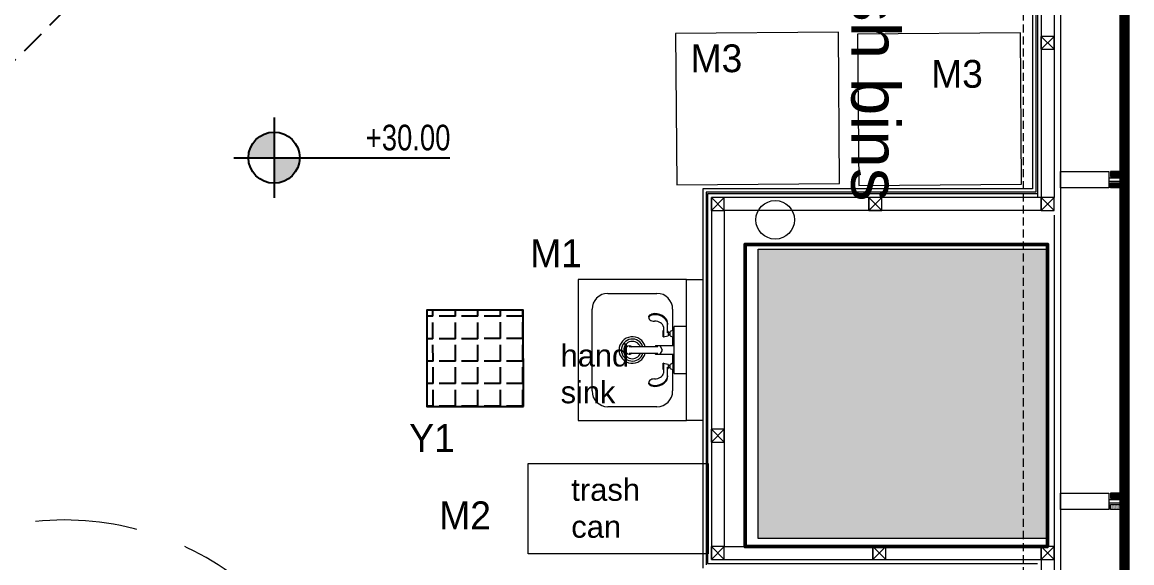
# Model space of a CAD drawing. Header units: millimetres. Extents: x 4459 to 18299, y -2909 to 3305.
# Drawn here: x 6933.7 to 7278.8, y 1468.9 to 1637 of the extents above; entities that cross this region are included whole.
import ezdxf
from ezdxf.enums import TextEntityAlignment as Align
from ezdxf.xclip import XClip

# ---------------------------------------------------------------- set-up
doc = ezdxf.new("R2010")
doc.units = ezdxf.units.MM
doc.header["$LTSCALE"] = 5
doc.header["$XCLIPFRAME"] = 0
for name, pattern in [('DASHED', [0.75, 0.5, -0.25]), ('DASHEDX2', [1.5, 1, -0.5]), ('HIDDEN', [9.525, 6.35, -3.175]), ('HIDDENX2', [0.75, 0.5, -0.25])]:
    doc.linetypes.add(name, pattern=pattern)
for name, color, linetype in [('002 Çizgi', 7, 'Continuous'), ('DY-49-Kot', 7, 'Continuous'), ('katman 1', 7, 'Continuous'), ('LP-DIMENSION_INT_100', 51, 'Continuous'), ('LP-RETAIL_LINE', 10, 'DASHEDX2'), ('Sktürk-002 Çizgi', 7, 'Continuous'), ('xref_4_vitrin_kaplama$0$2DCAM', 6, 'Continuous')]:
    doc.layers.add(name, color=color, linetype=linetype)
for name, color, linetype, lineweight in [('141125_RT1$0$LP-CONCRETE', 4, 'Continuous', 15), ('141125_RT1$0$LP-CONCRETE_HATCH', 251, 'Continuous', 9), ('141125_RT1$0$LP-SHOPFRONT', 230, 'Continuous', 9), ('2DGORUNUS3', 41, 'Continuous', 0), ('A-_WIND----_E-', 4, 'Continuous', 13), ('LP-AREA_POLYLINE', 7, 'Continuous', 5), ('no3_ahsap kesit on', 40, 'Continuous', 20), ('no3_ahşap gorunus on kalın', 34, 'Continuous', 20), ('no3_alçıpan kesit', 210, 'Continuous', 20), ('no3_duvar kaplama', 8, 'Continuous', 9), ('no3_duvar mevcut', 4, 'Continuous', 50), ('no3_kutuprofil kesit', 74, 'Continuous', 18), ('no3_mermer gorunus on', 31, 'Continuous', 15), ('no3_seramik ön', 123, 'Continuous', 18), ('no3_yazı tefriş', 152, 'Continuous', 15), ('no3_ölçü tefriş', 252, 'Continuous', 0), ('Q-SPCQ', 91, 'Continuous', 9)]:
    doc.layers.add(name, color=color, linetype=linetype, lineweight=lineweight)
doc.styles.add('M_1.1', font='stylu.ttf', dxfattribs={"width": 0.8, "height": 5})
doc.styles.get("Standard").update_dxf_attribs({"font": 'arial.ttf'})
doc.styles.add('TAKSİM', font='GOTHIC.TTF', dxfattribs={"height": 20})
pattern_1 = [(0, (0, 0), (0.9375, 1.875), [0, -1.875])]

# ---------------------------------------------------------------- blocks, each defined once
blk = doc.blocks.new('mgdlkgm')
at = {"layer": '141125_RT1$0$LP-CONCRETE_HATCH'}
blk.add_hatch(color=256, dxfattribs=at).paths.add_polyline_path([(62977.11, -7804.78), (62977.11, -7714.78), (63067.11, -7714.78), (63067.11, -7804.78)])
at = {"layer": '141125_RT1$0$LP-CONCRETE'}
blk.add_lwpolyline([(62977.11, -7804.78), (62977.11, -7714.78), (63067.11, -7714.78), (63067.11, -7804.78)], close=True, dxfattribs=at)
blk = doc.blocks.new('Mullion')
at = {"layer": 'A-_WIND----_E-', "lineweight": 0, "ltscale": 0.3}
h = blk.add_hatch(dxfattribs=at)
h.set_pattern_fill('DOTS', color=8, scale=30)
h.set_pattern_definition(pattern_1)
h.paths.add_polyline_path([(0, 25), (-30, 25), (-30, 10), (0, 10)])
h = blk.add_hatch(dxfattribs=at)
h.set_pattern_fill('DOTS', color=8, scale=30)
h.set_pattern_definition(pattern_1)
h.paths.add_polyline_path([(0, -25), (-30, -25), (-30, -10), (0, -10)])
at = {"layer": 'A-_WIND----_E-', "color": 8, "lineweight": 0, "ltscale": 0.3}
for points in [[(-185, 25), (-35, 25), (-35, -25), (-185, -25)], [(-35, -5), (0, -5), (0, 5), (-35, 5)], [(-30, 10), (0, 10), (0, 25), (-30, 25)], [(5, 25), (21, 25), (21, -25), (5, -25)], [(-30, -10), (0, -10), (0, -25), (-30, -25)]]:
    blk.add_lwpolyline(points, close=True, dxfattribs=at)
blk = doc.blocks.new('A$C25195F0E')
at = {"layer": 'LP-AREA_POLYLINE', "elevation": 0}
for points in [[(1241.29, 1481.77), (1740.61, 982.45), (1740.61, -260.52, 0.060132), (1740.61, -260.52), (1740.61, -260.52), (1740.61, -260.52), (1740.61, -260.52), (1740.61, -260.52), (1740.61, -260.52), (1740.61, -260.52), (1740.61, -260.52), (1740.61, -260.52, 0.142516), (363.91, -881.77), (-329.17, -187.72), (-378.67, -138.22)], [(1832.15, 631.33), (1832.15, -450.55, 0.036002), (1478.39, -517.79), (1520.47, -661.41), (1396.29, -697.8), (1431.3, -817.26), (1295.85, -880.41), (957.04, -1038.36), (957.04, -935.71), (837.04, -935.7), (837.04, -1055.7), (538.1, -1055.71), (364.23, -881.45), (364.23, -881.45, -0.142737), (1742.15, -260.52), (1742.15, 631.33)]]:
    blk.add_lwpolyline(points, format="xyb", close=True, dxfattribs=at)
blk = doc.blocks.new('KAPI1')
at = {"layer": 'no3_ahsap kesit on'}
for p, q in [((16945.47, -7443.85), (16945.47, -7445.35)), ((17033.07, -7443.85), (16945.47, -7443.85)), ((17033.07, -7443.85), (17033.07, -7448.35)), ((16945.47, -7445.35), (16946.67, -7445.35)), ((16946.67, -7445.35), (16946.67, -7448.35)), ((17034.27, -7445.35), (17033.07, -7445.35)), ((16946.67, -7448.35), (17031.87, -7448.35))]:
    blk.add_line(p, q, dxfattribs=at)
for points in [[(16951.47, -7443.35), (16951.47, -7439.45, -0.414214), (16952.07, -7438.85), (16960.21, -7438.85, -1), (16960.21, -7440.05), (16952.92, -7440.05, 0.414214), (16952.67, -7440.3), (16952.67, -7443.35)], [(16950.07, -7443.85), (16950.07, -7443.6, -0.414214), (16950.32, -7443.35), (16953.82, -7443.35, -0.414214), (16954.07, -7443.6), (16954.07, -7443.85)], [(16954.07, -7448.35), (16954.07, -7448.6, -0.414214), (16953.82, -7448.85), (16950.32, -7448.85, -0.414214), (16950.07, -7448.6), (16950.07, -7448.35)], [(16951.47, -7448.85), (16951.47, -7452.75, 0.414214), (16952.07, -7453.35), (16960.21, -7453.35, 1), (16960.21, -7452.15), (16952.92, -7452.15, -0.414214), (16952.67, -7451.9), (16952.67, -7448.85)]]:
    blk.add_lwpolyline(points, format="xyb", dxfattribs=at)
for points in [[(16938.37, -7443.85), (16938.37, -7445.35), (16944.37, -7445.35), (16944.37, -7443.85), (16938.37, -7443.85)], [(17041.37, -7443.85), (17041.37, -7445.35), (17035.37, -7445.35), (17035.37, -7443.85), (17041.37, -7443.85)], [(16938.37, -7464.25), (16938.37, -7462.75), (16944.37, -7462.75), (16944.37, -7464.25), (16938.37, -7464.25)], [(17041.37, -7464.25), (17041.37, -7462.75), (17035.37, -7462.75), (17035.37, -7464.25), (17041.37, -7464.25)]]:
    blk.add_lwpolyline(points, dxfattribs=at)
for points in [[(16943.37, -7445.35), (16943.37, -7462.75), (16947.87, -7462.75), (16947.87, -7448.35), (16946.47, -7448.35), (16946.47, -7445.35)], [(17036.37, -7445.35), (17036.37, -7462.75), (17031.87, -7462.75), (17031.87, -7448.35), (17033.27, -7448.35), (17033.27, -7445.35)]]:
    blk.add_lwpolyline(points, close=True, dxfattribs=at)
blk.add_circle((17034.68, -7444.85), 0.5, dxfattribs=at)
at = {"layer": 'no3_duvar kaplama', "linetype": 'HIDDEN'}
blk.add_line((17034.68, -7444.85), (17035.11, -7355.69), dxfattribs=at)
blk.add_arc((17034.71, -7444.93), 89.24, 89.7396, 180.2747, dxfattribs=at)
blk = doc.blocks.new('plan3')
at = {"layer": '141125_RT1$0$LP-SHOPFRONT'}
blk.add_line((27267.97, -6021.97), (27267.97, -7234.94), dxfattribs=at)
at = {"layer": '2DGORUNUS3', "linetype": 'HIDDENX2'}
blk.add_lwpolyline([(25764.4, -7970.13), (25764.4, -7930.1, -0.153565), (27237.97, -7209.02), (27237.97, -5980.3), (27603.18, -5980.3)], format="xyb", dxfattribs=at)
at = {"layer": 'A-_WIND----_E-', "color": 8, "lineweight": 0, "ltscale": 0.3, "elevation": 0}
blk.add_lwpolyline([(27249.47, -6021.04), (27249.47, -7218, 0.040135), (26824.33, -7316.16)], format="xyb", dxfattribs=at)
blk.add_lwpolyline([(27242.27, -6720.24), (27242.27, -6829.12)], dxfattribs=at)
at = {"layer": 'LP-RETAIL_LINE', "ltscale": 0.2, "const_width": 3}
blk.add_lwpolyline([(27359.51, -6343.09), (27359.51, -7424.97, 0.036002), (27005.75, -7492.21), (27047.83, -7635.83), (26923.65, -7672.22), (26958.66, -7791.68), (26823.22, -7854.83), (26484.4, -8012.79), (26484.4, -7910.13), (26364.4, -7910.13), (26364.4, -8030.13), (26065.46, -8030.13), (25891.59, -7855.87), (25891.59, -7855.87, -0.142737), (27269.51, -7234.94), (27269.51, -6343.09)], format="xyb", close=True, dxfattribs=at)
at = {"layer": 'no3_alçıpan kesit'}
for p, q in [((27242.27, -6720.24), (27242.27, -6829.12, 0)), ((27243.47, -6720.24), (27243.47, -6833.12, 0))]:
    blk.add_line(p, q, dxfattribs=at)
at = {"layer": 'no3_alçıpan kesit', "elevation": 0}
for points in [[(27242.27, -6827.92), (27139.7, -6827.92), (27139.7, -6942.84), (27242.27, -6942.84)], [(27243.47, -6829.12), (27140.9, -6829.12), (27140.9, -6941.64), (27243.47, -6941.64), (27243.47, -7115.35)]]:
    blk.add_lwpolyline(points, dxfattribs=at)
at = {"layer": 'no3_duvar mevcut'}
blk.add_lwpolyline([(27245.4, -6935.13), (27245.4, -6937.64), (27151.36, -6937.64), (27151.36, -6843.64), (27245.47, -6843.64), (27245.37, -6935.13)], dxfattribs=at)
at = {"layer": 'no3_kutuprofil kesit', "elevation": 0}
for points in [[(27247.47, -6778.97), (27243.47, -6778.97), (27243.47, -6782.97), (27247.47, -6782.97), (27247.47, -6778.97), (27243.47, -6782.97), (27243.47, -6778.97), (27247.47, -6782.97)], [(27144.9, -6829.12), (27140.9, -6829.12), (27140.9, -6833.12), (27144.9, -6833.12), (27144.9, -6829.12), (27140.9, -6833.12), (27140.9, -6829.12), (27144.9, -6833.12)], [(27144.9, -6901.13), (27140.9, -6901.13), (27140.9, -6905.13), (27144.9, -6905.13), (27144.9, -6901.13), (27140.9, -6905.13), (27140.9, -6901.13), (27144.9, -6905.13)], [(27144.9, -6937.64), (27140.9, -6937.64), (27140.9, -6941.64), (27144.9, -6941.64), (27144.9, -6937.64), (27140.9, -6941.64), (27140.9, -6937.64), (27144.9, -6941.64)], [(27195.1, -6937.64), (27191.1, -6937.64), (27191.1, -6941.64), (27195.1, -6941.64), (27195.1, -6937.64), (27191.1, -6941.64), (27191.1, -6937.64), (27195.1, -6941.64)], [(27247.47, -6937.64), (27243.47, -6937.64), (27243.47, -6941.64), (27247.47, -6941.64), (27247.47, -6937.64), (27243.47, -6941.64), (27243.47, -6937.64), (27247.47, -6941.64)]]:
    blk.add_lwpolyline(points, dxfattribs=at)
at = {"layer": 'no3_kutuprofil kesit'}
for points in [[(27193.89, -6829.12), (27189.89, -6829.12), (27189.89, -6833.12), (27193.89, -6833.12), (27193.89, -6829.12), (27189.89, -6833.12), (27189.89, -6829.12), (27193.89, -6833.12)], [(27247.47, -6829.12), (27243.47, -6829.12), (27243.47, -6833.12), (27247.47, -6833.12), (27247.47, -6829.12), (27243.47, -6833.12), (27243.47, -6829.12), (27247.47, -6833.12)]]:
    blk.add_lwpolyline(points, dxfattribs=at)
at = {"layer": 'no3_mermer gorunus on', "color": 3}
blk.add_circle((27160.72, -6836.02), 6, dxfattribs=at)
at = {"layer": 'no3_seramik ön'}
for p, q in [((27240.77, -6722.94, 0), (27240.77, -6826.42, 0)), ((27241.77, -6721.94), (27241.77, -6827.42, 0)), ((27240.77, -6826.42, 0), (27138.2, -6826.42, 0)), ((27138.2, -6826.42, 0), (27138.2, -6944.34)), ((27241.77, -6827.42, 0), (27139.2, -6827.42, 0)), ((27139.2, -6827.42, 0), (27139.2, -6943.34))]:
    blk.add_line(p, q, dxfattribs=at)
at = {"layer": 'no3_ölçü tefriş', "elevation": 0}
blk.add_lwpolyline([(26889.96, -6116), (26945.11, -6171.15), (27058.94, -6059.17), (27247.47, -6059.17), (27247.47, -6829.12)], dxfattribs=at)
at = {"layer": 'no3_ölçü tefriş'}
for points in [[(27243.47, -6833.12), (27144.9, -6833.12), (27144.9, -6937.64), (27151.9, -6937.64)], [(27247.47, -6834.61), (27247.47, -7115.35)]]:
    blk.add_lwpolyline(points, dxfattribs=at)
at = {"layer": 'xref_4_vitrin_kaplama$0$2DCAM'}
blk.add_line((27267.97, -6021.04, 0), (27267.97, -7234.01, 0), dxfattribs=at)
at = {"layer": 'A-_WIND----_E-'}
ref = blk.add_blockref('Mullion', (27267.97, -6823.54, 0), dxfattribs=dict(at, xscale=0.1, yscale=0.1, zscale=0.1))
XClip(ref).set_block_clipping_path([(-22651.8683022803, -11465.8578292649), (3508.0003322479, 14096.5087822975)])
ref = blk.add_blockref('Mullion', (27267.97, -6923.54, 0), dxfattribs=dict(at, xscale=0.1, yscale=0.1, zscale=0.1))
XClip(ref).set_block_clipping_path([(-22651.8683022838, -10465.8578292645), (3508.0003322444, 15096.5087822978)])
at = {"layer": 'LP-DIMENSION_INT_100', "color": 0}
ref = blk.add_blockref('mgdlkgm', (-35821.71, 869.66), dxfattribs=at)
XClip(ref).set_block_clipping_path([(60824.4977743, -8839.7825836436), (63440.4846377529, -6283.5459224874)])
at = {"layer": 'no3_ahşap gorunus on kalın'}
ref = blk.add_blockref('A$C25195F0E', (25527.36, -6974.42), dxfattribs=at)
XClip(ref).set_block_clipping_path([(-524.5749777342, -995.7045508397), (2091.4118857187, 1560.5321103166)])
at = {"layer": 'no3_ölçü tefriş', "color": 3, "rotation": 315}
blk.add_blockref('KAPI1', (20158.53, 10291.13), dxfattribs=at)
blk = doc.blocks.new('Kot işareti-Plan')
at = {"layer": 'DY-49-Kot'}
h = blk.add_hatch(color=256, dxfattribs=at)
h.dxf.hatch_style = 1
h.paths.add_polyline_path([(0, 0.35, 0.414214), (-0.35, 0), (0, 0)])
h.paths.add_polyline_path([(0.35, 0), (0, 0), (0, -0.35, 0.414214)])
for points in [[(0, 0.55), (0, -0.55)], [(-0.55, 0), (2.4, 0)]]:
    blk.add_lwpolyline(points, dxfattribs=at)
blk.add_circle((0, 0), 0.35, dxfattribs=at)
at = {"layer": 'DY-49-Kot', "style": 'M_1.1', "width": 0.8}
for tag, p in [('İNCEKOT', (2.409, 0.1)), ('KABAKOT', (2.408, -0.404))]:
    blk.add_attdef(tag, text='', height=0.35, dxfattribs=at).set_placement(p, align=Align.RIGHT)
blk = doc.blocks.new('RRR')
at = {"xscale": 22.76837192191504, "yscale": 22.76837192191504, "zscale": 22.76837192191504}
blk.add_blockref('Kot işareti-Plan', (28530.81, -6795.48), dxfattribs=at).add_auto_attribs({'İNCEKOT': '+30.00'})
blk = doc.blocks.new('hand')
at = {"layer": 'Q-SPCQ'}
for p, q in [((19532.99, -8704.01), (19489.18, -8704.01)), ((19489.18, -8704.01), (19489.18, -8737.67)), ((19532.99, -8737.67), (19532.99, -8704.01)), ((19498.39, -8708.3), (19523.78, -8708.3)), ((19493.46, -8728.46), (19493.46, -8713.22)), ((19528.7, -8713.22), (19528.7, -8728.46)), ((19500.09, -8727.68), (19499.73, -8727.68)), ((19501.1, -8725.99), (19500.74, -8725.99)), ((19510.14, -8727.86), (19509.81, -8728.04)), ((19509.81, -8728.04), (19509.81, -8729.51)), ((19512.35, -8728.04), (19512.03, -8727.86)), ((19512.35, -8729.51), (19512.35, -8728.04)), ((19521.43, -8725.99), (19521.07, -8725.99)), ((19522.43, -8727.68), (19522.08, -8727.68)), ((19502.75, -8731.84), (19503.11, -8731.84)), ((19503.09, -8731.81), (19503.45, -8731.81)), ((19503.45, -8731.81), (19505.24, -8731.81)), ((19505.24, -8730.54), (19503.9, -8730.54)), ((19505.05, -8730.38), (19505.05, -8730.54)), ((19505.08, -8730.38), (19505.05, -8730.38)), ((19505.05, -8730.38), (19506.96, -8730.38)), ((19505.05, -8730.45), (19505.07, -8730.54)), ((19505.56, -8730.54), (19505.24, -8730.54)), ((19505.24, -8731.81), (19505.66, -8731.81)), ((19505.32, -8731.81), (19505.37, -8732.03)), ((19506.96, -8730.54), (19505.53, -8730.54)), ((19505.66, -8731.81), (19505.78, -8731.81)), ((19506.64, -8732.03), (19506.95, -8730.45)), ((19506.96, -8730.38), (19506.92, -8730.38)), ((19506.92, -8730.54), (19506.96, -8730.54)), ((19506.96, -8730.54), (19506.96, -8730.38)), ((19509.81, -8729.51), (19509.81, -8733.86)), ((19509.81, -8729.51), (19511.08, -8730.24)), ((19511.08, -8730.24), (19512.35, -8729.51)), ((19512.35, -8733.86), (19512.35, -8729.51)), ((19515.21, -8730.38), (19515.21, -8730.54)), ((19515.21, -8730.38), (19517.12, -8730.38)), ((19515.24, -8730.38), (19515.21, -8730.38)), ((19515.21, -8730.45), (19515.53, -8732.03)), ((19515.21, -8730.54), (19515.24, -8730.54)), ((19516.64, -8730.54), (19515.21, -8730.54)), ((19516.43, -8731.81), (19516.92, -8731.81)), ((19516.92, -8730.54), (19516.61, -8730.54)), ((19516.8, -8732.03), (19516.85, -8731.81)), ((19518.27, -8730.54), (19516.92, -8730.54)), ((19516.92, -8731.81), (19518.72, -8731.81)), ((19517.12, -8730.38), (19517.08, -8730.38)), ((19517.1, -8730.54), (19517.12, -8730.45)), ((19517.12, -8730.54), (19517.12, -8730.38)), ((19518.72, -8731.81), (19519.08, -8731.81)), ((19519.06, -8731.84), (19519.41, -8731.84)), ((19504.99, -8733.38), (19498.39, -8733.38)), ((19503.78, -8733.86), (19503.78, -8737.67)), ((19503.78, -8733.86), (19504.42, -8733.86)), ((19504.42, -8733.86), (19517.75, -8733.86)), ((19504.73, -8733.54), (19506, -8733.54)), ((19504.73, -8733.86), (19504.73, -8733.54)), ((19505.37, -8732.59), (19504.91, -8733.54)), ((19506.64, -8732.03), (19505.37, -8732.03)), ((19505.37, -8732.59), (19506.64, -8732.59)), ((19505.73, -8732.03), (19505.73, -8732.59)), ((19506, -8733.54), (19507.27, -8733.54)), ((19506, -8733.54), (19506, -8733.86)), ((19506.28, -8732.59), (19506.28, -8732.03)), ((19507.1, -8733.54), (19506.64, -8732.59)), ((19509.81, -8733.38), (19507.02, -8733.38)), ((19507.27, -8733.86), (19507.27, -8733.54)), ((19515.15, -8733.38), (19512.35, -8733.38)), ((19514.89, -8733.54), (19516.16, -8733.54)), ((19514.89, -8733.86), (19514.89, -8733.54)), ((19515.53, -8732.59), (19515.07, -8733.54)), ((19516.8, -8732.03), (19515.53, -8732.03)), ((19515.53, -8732.59), (19516.8, -8732.59)), ((19515.88, -8732.03), (19515.88, -8732.59)), ((19516.16, -8733.54), (19517.42, -8733.54)), ((19516.16, -8733.54), (19516.16, -8733.86)), ((19516.44, -8732.59), (19516.44, -8732.03)), ((19517.26, -8733.54), (19516.8, -8732.59)), ((19523.78, -8733.38), (19517.18, -8733.38)), ((19517.42, -8733.86), (19517.42, -8733.54)), ((19517.75, -8733.86), (19518.39, -8733.86)), ((19518.39, -8737.67), (19518.39, -8733.86)), ((19489.18, -8742.75), (19489.18, -8737.67)), ((19489.18, -8737.67), (19489.3, -8737.67)), ((19489.3, -8737.67), (19532.86, -8737.67)), ((19532.86, -8737.67), (19532.99, -8737.67)), ((19532.99, -8737.67), (19532.99, -8742.75)), ((19532.99, -8742.75), (19489.18, -8742.75))]:
    blk.add_line(p, q, dxfattribs=at)
at = {"layer": 'Q-SPCQ', "flags": 128}
for points in [[(19510.13, -8719.89), (19510.13, -8719.89), (19510.13, -8719.9), (19510.13, -8719.92), (19510.13, -8719.94), (19510.13, -8719.98), (19510.13, -8720.02), (19510.13, -8720.06), (19510.13, -8720.11), (19510.13, -8720.17), (19510.13, -8720.24), (19510.13, -8720.31), (19510.13, -8720.39), (19510.13, -8720.48), (19510.13, -8720.57), (19510.13, -8720.66), (19510.13, -8720.77), (19510.13, -8720.88), (19510.13, -8720.99), (19510.13, -8721.11), (19510.13, -8721.24), (19510.13, -8721.37), (19510.13, -8721.5), (19510.13, -8721.64), (19510.13, -8721.78), (19510.13, -8721.93), (19510.13, -8722.08), (19510.13, -8722.24), (19510.13, -8722.4), (19510.13, -8722.56), (19510.13, -8722.72), (19510.13, -8722.89), (19510.13, -8723.06), (19510.13, -8723.23), (19510.13, -8723.4), (19510.13, -8723.58), (19510.13, -8723.75), (19510.13, -8723.93), (19510.13, -8724.11), (19510.13, -8724.28), (19510.13, -8724.46), (19510.13, -8724.64), (19510.13, -8724.82), (19510.13, -8724.99), (19510.13, -8725.17), (19510.13, -8725.34), (19510.13, -8725.51), (19510.13, -8725.68), (19510.13, -8725.85), (19510.13, -8726.02), (19510.13, -8726.18), (19510.13, -8726.34), (19510.13, -8726.5), (19510.13, -8726.65), (19510.13, -8726.8), (19510.13, -8726.95), (19510.13, -8727.09), (19510.13, -8727.23), (19510.13, -8727.36), (19510.13, -8727.49), (19510.13, -8727.61), (19510.13, -8727.73), (19510.13, -8727.84), (19510.13, -8727.95), (19510.13, -8728.05), (19510.13, -8728.14), (19510.13, -8728.23), (19510.13, -8728.31), (19510.13, -8728.39), (19510.13, -8728.46), (19510.13, -8728.52), (19510.13, -8728.58), (19510.13, -8728.63), (19510.13, -8728.67), (19510.13, -8728.7), (19510.13, -8728.73), (19510.13, -8728.75), (19510.13, -8728.77), (19510.13, -8728.78), (19510.13, -8728.78)], [(19512.04, -8728.78), (19512.04, -8728.77), (19512.04, -8728.76), (19512.04, -8728.74), (19512.04, -8728.72), (19512.04, -8728.69), (19512.04, -8728.65), (19512.04, -8728.6), (19512.04, -8728.55), (19512.04, -8728.49), (19512.04, -8728.43), (19512.04, -8728.35), (19512.04, -8728.27), (19512.04, -8728.19), (19512.04, -8728.1), (19512.04, -8728), (19512.04, -8727.9), (19512.04, -8727.79), (19512.04, -8727.67), (19512.04, -8727.55), (19512.04, -8727.43), (19512.04, -8727.3), (19512.04, -8727.16), (19512.04, -8727.02), (19512.04, -8726.88), (19512.04, -8726.73), (19512.04, -8726.58), (19512.04, -8726.43), (19512.04, -8726.27), (19512.04, -8726.11), (19512.04, -8725.94), (19512.04, -8725.78), (19512.04, -8725.61), (19512.04, -8725.44), (19512.04, -8725.26), (19512.04, -8725.09), (19512.04, -8724.91), (19512.04, -8724.74), (19512.04, -8724.56), (19512.04, -8724.38), (19512.04, -8724.2), (19512.04, -8724.03), (19512.04, -8723.85), (19512.04, -8723.67), (19512.04, -8723.5), (19512.04, -8723.32), (19512.04, -8723.15), (19512.04, -8722.98), (19512.04, -8722.81), (19512.04, -8722.65), (19512.04, -8722.48), (19512.04, -8722.32), (19512.04, -8722.17), (19512.04, -8722.01), (19512.04, -8721.86), (19512.04, -8721.72), (19512.04, -8721.58), (19512.04, -8721.44), (19512.04, -8721.31), (19512.04, -8721.18), (19512.04, -8721.06), (19512.04, -8720.94), (19512.04, -8720.83), (19512.04, -8720.72), (19512.04, -8720.62), (19512.04, -8720.52), (19512.04, -8720.44), (19512.04, -8720.35), (19512.04, -8720.28), (19512.04, -8720.21), (19512.04, -8720.14), (19512.04, -8720.09), (19512.04, -8720.04), (19512.04, -8720), (19512.04, -8719.96), (19512.04, -8719.93), (19512.04, -8719.91), (19512.04, -8719.9), (19512.04, -8719.89), (19512.04, -8719.89)], [(19499.73, -8727.68), (19499.76, -8727.28), (19499.85, -8726.9), (19499.99, -8726.56), (19500.17, -8726.29), (19500.38, -8726.1), (19500.62, -8726), (19500.86, -8726)], [(19502.1, -8727.68), (19502.07, -8727.28), (19501.99, -8726.9), (19501.85, -8726.56), (19501.67, -8726.29), (19501.45, -8726.1), (19501.22, -8726), (19500.98, -8726), (19500.74, -8726.1), (19500.53, -8726.29), (19500.34, -8726.56), (19500.21, -8726.9), (19500.12, -8727.28), (19500.09, -8727.68)], [(19522.08, -8727.68), (19522.05, -8727.28), (19521.96, -8726.9), (19521.82, -8726.56), (19521.64, -8726.29), (19521.43, -8726.1), (19521.19, -8726), (19520.95, -8726), (19520.71, -8726.1), (19520.5, -8726.29), (19520.32, -8726.56), (19520.18, -8726.9), (19520.09, -8727.28), (19520.07, -8727.68)], [(19521.31, -8726), (19521.55, -8726), (19521.79, -8726.1), (19522, -8726.29), (19522.18, -8726.56), (19522.32, -8726.9), (19522.41, -8727.28), (19522.43, -8727.68)]]:
    blk.add_lwpolyline(points, dxfattribs=at)
at = {"layer": 'Q-SPCQ'}
for centre, radius, start, end in [((19498.39, -8713.22), 4.92, 90, 180), ((19523.78, -8713.22), 4.92, 0, 90), ((19511.08, -8720.84), 4.13, 90, 256.1754), ((19511.08, -8720.84), 3.42, 90, 253.3266), ((19511.08, -8720.84), 4.13, 283.8267, 90), ((19511.08, -8720.84), 3.42, 286.6752, 90), ((19511.08, -8720.84), 2.7, 90, 248.3949), ((19511.08, -8719.89), 1.27, 0, 180), ((19511.08, -8719.89), 1.27, 180, 224.2264), ((19511.08, -8720.84), 2.7, 291.0401, 90), ((19511.08, -8719.89), 1.27, 318.3922, 0), ((19498.39, -8728.46), 4.92, 180, 270), ((19523.78, -8728.46), 4.92, 270, 0)]:
    blk.add_arc(centre, radius, start, end, dxfattribs=at)
for centre, major_axis, start_param, end_param in [((19502.75, -8727.56), (0, -4.27), 4.740468, 6.394733), ((19503.11, -8727.56), (0, -4.27), 4.740468, 6.394733), ((19504.14, -8727.68), (0, -2.88), 4.712389, 6.16588), ((19518.03, -8727.68), (0, -2.88), 0.117305, 1.570796), ((19519.06, -8727.56), (0, -4.27), 6.171638, 7.825903), ((19519.41, -8727.56), (0, -4.27), 6.171638, 7.825903)]:
    blk.add_ellipse(centre, major_axis=major_axis, ratio=0.707107, start_param=start_param, end_param=end_param, dxfattribs=at)
blk = doc.blocks.new('trs')
at = {"layer": 'katman 1', "lineweight": 9}
blk.add_lwpolyline([(20154, -6534.46), (20154, -6478.46), (20182, -6478.46), (20182, -6534.46), (20154, -6534.46)], dxfattribs=at)
at = {"layer": 'no3_yazı tefriş', "insert": (20158.68, -6521.09), "char_height": 6.889, "width": 73.7648, "attachment_point": 1, "rotation": 90}
blk.add_mtext('trash\\Pcan', dxfattribs=at)
blk = doc.blocks.new('188-70')
at = {"layer": '002 Çizgi', "color": 7}
blk.add_line((24.33, -110.05), (24.33, 77.95), dxfattribs=at)
for points in [[(-43.67, -110.05), (26.33, -110.05), (26.33, 77.95), (-43.67, 77.95)], [(-71.34, 41.26), (-45.73, 75.49), (-43.67, 73.95), (-69.29, 39.73)], [(-71.49, 15.89), (-45.72, -18.22), (-43.67, -16.67), (-69.44, 17.44)], [(-71.49, -30.08), (-45.72, -64.19), (-43.67, -62.65), (-69.44, -28.54)], [(-40.65, -93.61), (-40.48, -92.15), (-40.02, -90.45), (-39.38, -88.58), (-38.65, -86.63), (-37.91, -84.69), (-37.27, -82.82), (-36.82, -81.12), (-36.64, -79.66), (-36.82, -78.52), (-37.27, -77.7), (-37.91, -77.21), (-38.65, -77.05), (-39.38, -77.21), (-40.02, -77.7), (-40.48, -78.52), (-40.65, -79.66), (-40.48, -81.12), (-40.02, -82.82), (-39.38, -84.69), (-38.65, -86.63), (-37.91, -88.58), (-37.27, -90.45), (-36.82, -92.15), (-36.64, -93.61), (-36.82, -94.75), (-37.27, -95.57), (-37.91, -96.06), (-38.65, -96.22), (-39.38, -96.06), (-40.02, -95.57), (-40.48, -94.75)]]:
    blk.add_lwpolyline(points, close=True, dxfattribs=at)
at = {"layer": '002 Çizgi', "color": 7, "linetype": 'DASHED'}
blk.add_lwpolyline([(21.33, -62.05), (21.33, 74.95), (-40.67, 74.95), (-40.67, -62.05)], close=True, dxfattribs=at)
at = {"layer": '002 Çizgi', "color": 7, "const_width": 0.427}
for points in [[(-69.65, 43.51), (-70.98, 44.51), (-66.75, 50.16), (-65.66, 51.61)], [(-69.79, 13.65), (-71.11, 12.65), (-66.86, 7.02), (-65.77, 5.58)], [(-69.79, -32.33), (-71.11, -33.32), (-66.86, -38.96), (-65.77, -40.4)]]:
    blk.add_lwpolyline(points, dxfattribs=at)
at = {"layer": '002 Çizgi', "color": 7}
blk.add_lwpolyline([(24.33, -65.05), (-43.67, -65.05)], dxfattribs=at)
for points in [[(-28.99, -99.71), (-28.99, -73.04, -1), (-24.65, -73.04)], [(-33.34, -73.04), (-33.34, -99.71, 1), (-28.99, -99.71)]]:
    blk.add_lwpolyline(points, format="xyb", dxfattribs=at)
for centre, start, end in [((-43.67, 73.95), 229.755, 270), ((-43.67, -16.67), 90, 130.5092), ((-43.67, -62.65), 90, 130.5092)]:
    blk.add_arc(centre, 42.75, start, end, dxfattribs=at)

msp = doc.modelspace()

# ---------------------------------------------------------------- hatches: boundary and pattern name
at = {"layer": 'Sktürk-002 Çizgi'}
h = msp.add_hatch(dxfattribs=at)
h.set_pattern_fill('ANGLE', color=256, angle=90.0536)
h.set_pattern_definition([(90.053575, (14846.728, -2735.9645), (-6.984997, -0.0065314), [5.08, -1.905]), (180.053575, (14846.728, -2735.9645), (0.0065314, -6.984997), [5.08, -1.905])])
h.paths.add_polyline_path([(7059.53, 1547.45), (7059.56, 1517.45), (7089.56, 1517.48), (7089.53, 1547.48)])

# ---------------------------------------------------------------- linework, layer by layer
at = {"layer": 'katman 1', "lineweight": 9, "elevation": 0}
for points in [[(7136.87, 1633.44), (7137.24, 1586.41), (7187.92, 1586.81), (7187.55, 1633.84), (7136.87, 1633.44)], [(7193.49, 1633.24), (7193.86, 1586.2), (7244.53, 1586.6), (7244.17, 1633.64), (7193.49, 1633.24)]]:
    msp.add_lwpolyline(points, dxfattribs=at)
at = {"layer": 'Sktürk-002 Çizgi', "linetype": 'HIDDENX2', "ltscale": 3}
msp.add_lwpolyline([(6972.84, 1949.78), (7114.39, 1808.49), (6916.59, 1610.31), (6775.04, 1751.6)], close=True, dxfattribs=at)
at = {"layer": 'Sktürk-002 Çizgi'}
msp.add_lwpolyline([(7089.56, 1517.48), (7089.53, 1547.48), (7059.53, 1547.45), (7059.56, 1517.45)], close=True, dxfattribs=at)

# ---------------------------------------------------------------- block references
for name, p in [('plan3', (-19992.84, 8411.55)), ('RRR', (-21518.8, 8390.34))]:
    msp.add_blockref(name, p)
at = {"rotation": 90}
msp.add_blockref('hand', (-1597.39, -17976.04, 0), dxfattribs=at)
at = {"layer": 'no3_mermer gorunus on', "rotation": 269.9999999999984}
msp.add_blockref('trs', (13625.54, 21653.73), dxfattribs=at)
at = {"layer": 'Sktürk-002 Çizgi', "rotation": 225.0535748549684}
msp.add_blockref('188-70', (6833.85, 1542.77), dxfattribs=at)

# ---------------------------------------------------------------- texts
at = {"style": 'TAKSİM'}
for s, p in [('M3', (7149.61, 1621.44)), ('M3', (7224.44, 1616.6)), ('M1', (7099.73, 1560.81)), ('Y1', (7061.12, 1503.36)), ('M2', (7071.44, 1479.34))]:
    msp.add_text(s, height=8.64, dxfattribs=at).set_placement(p, align=Align.CENTER)
at = {"layer": 'no3_yazı tefriş', "insert": (7206.56, 1689.55), "char_height": 15, "width": 229.8961, "attachment_point": 1, "rotation": 270}
msp.add_mtext('4 trash bins', dxfattribs=at)
at = {"layer": 'no3_yazı tefriş', "insert": (7101.15, 1536.78), "char_height": 6.856, "width": 105.0719, "attachment_point": 1}
msp.add_mtext('hand \\Psink', dxfattribs=at)

doc.saveas('drawing.dxf')
